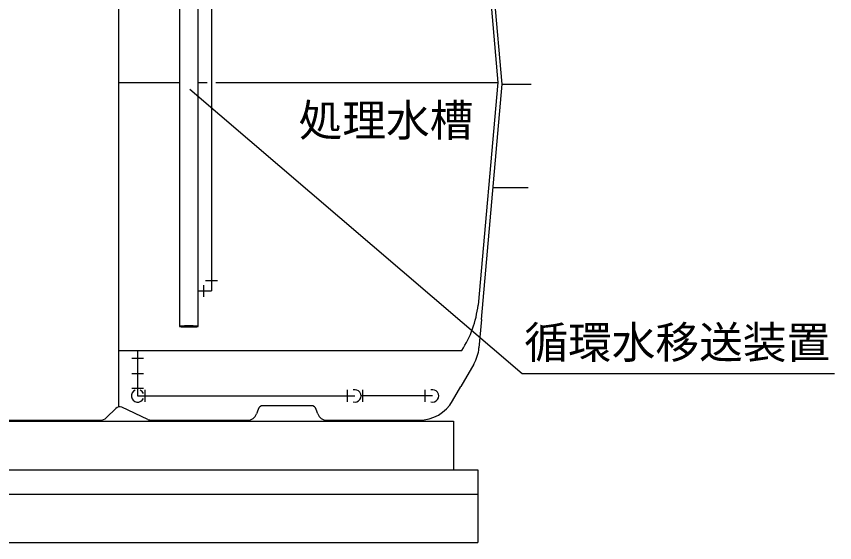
# Model space of a CAD drawing. Units: millimetres, scale not verified. Extents: x -9773 to 7545, y -7063 to 5014.
# Drawn here: x -5400 to -3715, y -4341 to -3258 of the extents above; entities that cross this region are included whole.
import ezdxf
from ezdxf.enums import TextEntityAlignment as Align

# ---------------------------------------------------------------- set-up
doc = ezdxf.new("R2010")
doc.units = ezdxf.units.MM
doc.header["$LTSCALE"] = 30
for name, color, linetype, lineweight in [('0-1_KIKI', 3, 'Continuous', 25), ('0-2_SEISAKU', 2, 'Continuous', 25), ('0-3_A-PIPE', 2, 'Continuous', 25)]:
    doc.layers.add(name, color=color, linetype=linetype, lineweight=lineweight)
doc.styles.add('MS Gothic', font='')
doc.styles.get('MS Gothic').set_extended_font_data('MS Gothic')

msp = doc.modelspace()

# ---------------------------------------------------------------- linework, layer by layer
at = {"layer": '0-1_KIKI'}
for p, q in [((-5189.73, -2648.08), (-5189.73, -4061.67)), ((-4998.22, -2661.09), (-4998.22, -3822.99)), ((-5025.73, -3895.98), (-5025.73, -2700.52)), ((-4399.73, -3397.09), (-4440.54, -2930.56)), ((-4447.82, -2941.88), (-4408.17, -3394.14)), ((-5189.73, -3393.79), (-5063.73, -3393.79)), ((-5025.73, -3393.79), (-5007.22, -3393.79)), ((-4989.24, -3393.79), (-4408.2, -3393.79)), ((-4408.17, -3394.14), (-4449.05, -3852.38)), ((-4442.16, -3882.06), (-4399.73, -3397.09)), ((-4399.73, -3397.09), (-4339.73, -3397.09)), ((-4418.29, -3609.79), (-4345.52, -3609.79)), ((-5010.49, -3801.2), (-4985.96, -3801.2)), ((-5025.73, -3822.99), (-4998.22, -3822.99)), ((-5014.02, -3835.26), (-5014.02, -3810.73)), ((-4442.16, -3882.06), (-4447.25, -3940.34)), ((-5189.73, -3945.25), (-4482.51, -3945.25)), ((-5137.96, -3962.29), (-5162.49, -3962.29)), ((-4457.67, -3973.36), (-4484.29, -4019.48)), ((-5137.96, -3993.88), (-5162.49, -3993.88)), ((-5162.49, -4023.29), (-5137.96, -4023.29)), ((-5134.43, -4051.35), (-5134.43, -4026.82)), ((-4718.52, -4026.82), (-4718.52, -4051.35)), ((-4686.93, -4026.82), (-4686.93, -4051.35)), ((-4558.52, -4026.82), (-4558.52, -4051.35)), ((-4501.39, -4049.09), (-4484.29, -4019.48)), ((-4542.73, -4039.09), (-4689.93, -4039.09)), ((-4792.64, -4059.2), (-4891.81, -4059.2)), ((-5195.17, -4064.63), (-5214.16, -4083.55)), ((-5129.55, -4087.3), (-5182.76, -4062.46)), ((-4902.24, -4066.71), (-4905.39, -4076.12)), ((-4779.07, -4076.12), (-4782.21, -4066.71)), ((-5511.05, -4089.09), (-5227.57, -4089.09)), ((-5121.51, -4089.09), (-4923.4, -4089.09))]:
    msp.add_line(p, q, dxfattribs=at)
for points in [[(-5063.73, -2755.4), (-5063.73, -2769.53), (-5063.73, -3896)], [(-5057.86, -3895.27), (-5059.61, -3895.37), (-5061.08, -3895.48), (-5062.24, -3895.61), (-5063.08, -3895.74), (-5063.58, -3895.87), (-5063.72, -3896.01), (-5063.52, -3896.14)], [(-5063.52, -3896.14), (-5062.96, -3896.28), (-5062.06, -3896.41), (-5060.84, -3896.53), (-5059.32, -3896.64), (-5057.53, -3896.74), (-5055.49, -3896.82), (-5053.26, -3896.89), (-5050.87, -3896.95), (-5048.37, -3896.98), (-5045.79, -3897), (-5043.2, -3897), (-5040.64, -3896.98), (-5038.15, -3896.94), (-5035.78, -3896.88), (-5033.58, -3896.81), (-5031.59, -3896.72), (-5029.84, -3896.62), (-5028.37, -3896.51), (-5027.21, -3896.38), (-5026.37, -3896.25), (-5025.87, -3896.12), (-5025.73, -3895.98), (-5025.93, -3895.85), (-5026.49, -3895.71), (-5027.39, -3895.58), (-5028.61, -3895.46), (-5030.13, -3895.35), (-5031.92, -3895.25), (-5033.96, -3895.17), (-5036.19, -3895.1), (-5038.58, -3895.04), (-5041.08, -3895.01), (-5043.66, -3894.99), (-5046.25, -3894.99), (-5048.81, -3895.01), (-5051.3, -3895.05), (-5053.67, -3895.11), (-5055.87, -3895.18), (-5057.86, -3895.27)], [(-5060.14, -3895.62), (-5061.02, -3895.74), (-5061.55, -3895.87), (-5061.73, -3896), (-5061.54, -3896.13)], [(-5061.54, -3896.13), (-5060.99, -3896.26), (-5060.1, -3896.38), (-5058.88, -3896.49), (-5057.36, -3896.6), (-5055.57, -3896.69), (-5053.54, -3896.76), (-5051.33, -3896.82), (-5048.98, -3896.87), (-5046.54, -3896.89), (-5044.06, -3896.89), (-5041.6, -3896.88), (-5039.2, -3896.85), (-5036.91, -3896.79), (-5034.8, -3896.73), (-5032.9, -3896.64), (-5031.24, -3896.54), (-5029.88, -3896.43), (-5028.83, -3896.31), (-5028.12, -3896.19), (-5027.77, -3896.06), (-5027.77, -3895.93), (-5028.14, -3895.8), (-5028.86, -3895.67), (-5029.92, -3895.55), (-5031.3, -3895.44), (-5032.96, -3895.35), (-5034.87, -3895.26), (-5036.99, -3895.19), (-5039.28, -3895.14), (-5041.68, -3895.11), (-5044.15, -3895.1), (-5046.63, -3895.1), (-5049.07, -3895.13), (-5051.41, -3895.17), (-5053.62, -3895.23), (-5055.63, -3895.31), (-5057.41, -3895.4), (-5058.93, -3895.5), (-5060.14, -3895.62)], [(-5150.23, -3945.25), (-5150.23, -4039.09), (-4702.73, -4039.09)], [(-4761.05, -4089.09), (-4599.73, -4089.09), (-4570.67, -4089.09)]]:
    msp.add_lwpolyline(points, dxfattribs=at)
at = {"layer": '0-1_KIKI', "color": 4}
msp.add_lwpolyline([(-3714.62, -3993.46), (-4358.32, -3993.46), (-5042.55, -3408.11)], dxfattribs=at)
at = {"layer": '0-1_KIKI'}
for centre, radius, start, end in [((-4659.17, -3829.14), 211.4, 326.68442, 353.68831), ((-4526.95, -3933.36), 80, 330, 355), ((-5150.23, -4039.09), 12.8, 112.9932, 337.0068), ((-5150.23, -4039.09), 12.8, 22.9932, 67.0068), ((-4702.73, -4039.09), 12.8, 253.40184, 106.59816), ((-4542.73, -4039.09), 12.8, 253.40184, 106.59816), ((-5187.41, -4072.42), 11, 64.96901, 134.89078), ((-4891.81, -4070.2), 11, 90, 161.49942), ((-4792.64, -4070.2), 11, 18.50058, 90), ((-4570.67, -4009.09), 80, 270, 330), ((-4923.4, -4070.09), 19, 270, 341.49942), ((-4761.05, -4070.09), 19, 198.50058, 270), ((-5227.57, -4070.09), 19, 270, 314.89078), ((-5121.51, -4070.09), 19, 244.96901, 270)]:
    msp.add_arc(centre, radius, start, end, dxfattribs=at)
at = {"layer": '0-2_SEISAKU'}
for p, q in [((-4499.73, -4091.09), (-4499.73, -4191.09)), ((-6749.73, -4191.09), (-4449.73, -4191.09)), ((-4449.73, -4191.09), (-4449.73, -4341.09)), ((-6749.73, -4241.09), (-4449.73, -4241.09)), ((-6749.73, -4341.09), (-4449.73, -4341.09))]:
    msp.add_line(p, q, dxfattribs=at)
at = {"layer": '0-3_A-PIPE'}
msp.add_line((-6699.73, -4091.09), (-4499.73, -4091.09), dxfattribs=at)

# ---------------------------------------------------------------- texts
at = {"layer": '0-1_KIKI', "color": 4, "style": 'MS Gothic'}
for s, p in [('処理水槽', (-4818.58, -3524.26)), ('循環水移送装置', (-4353.76, -3981.67))]:
    msp.add_text(s, height=65.98, dxfattribs=at).set_placement(p, align=Align.BOTTOM_LEFT)

doc.saveas('drawing.dxf')
